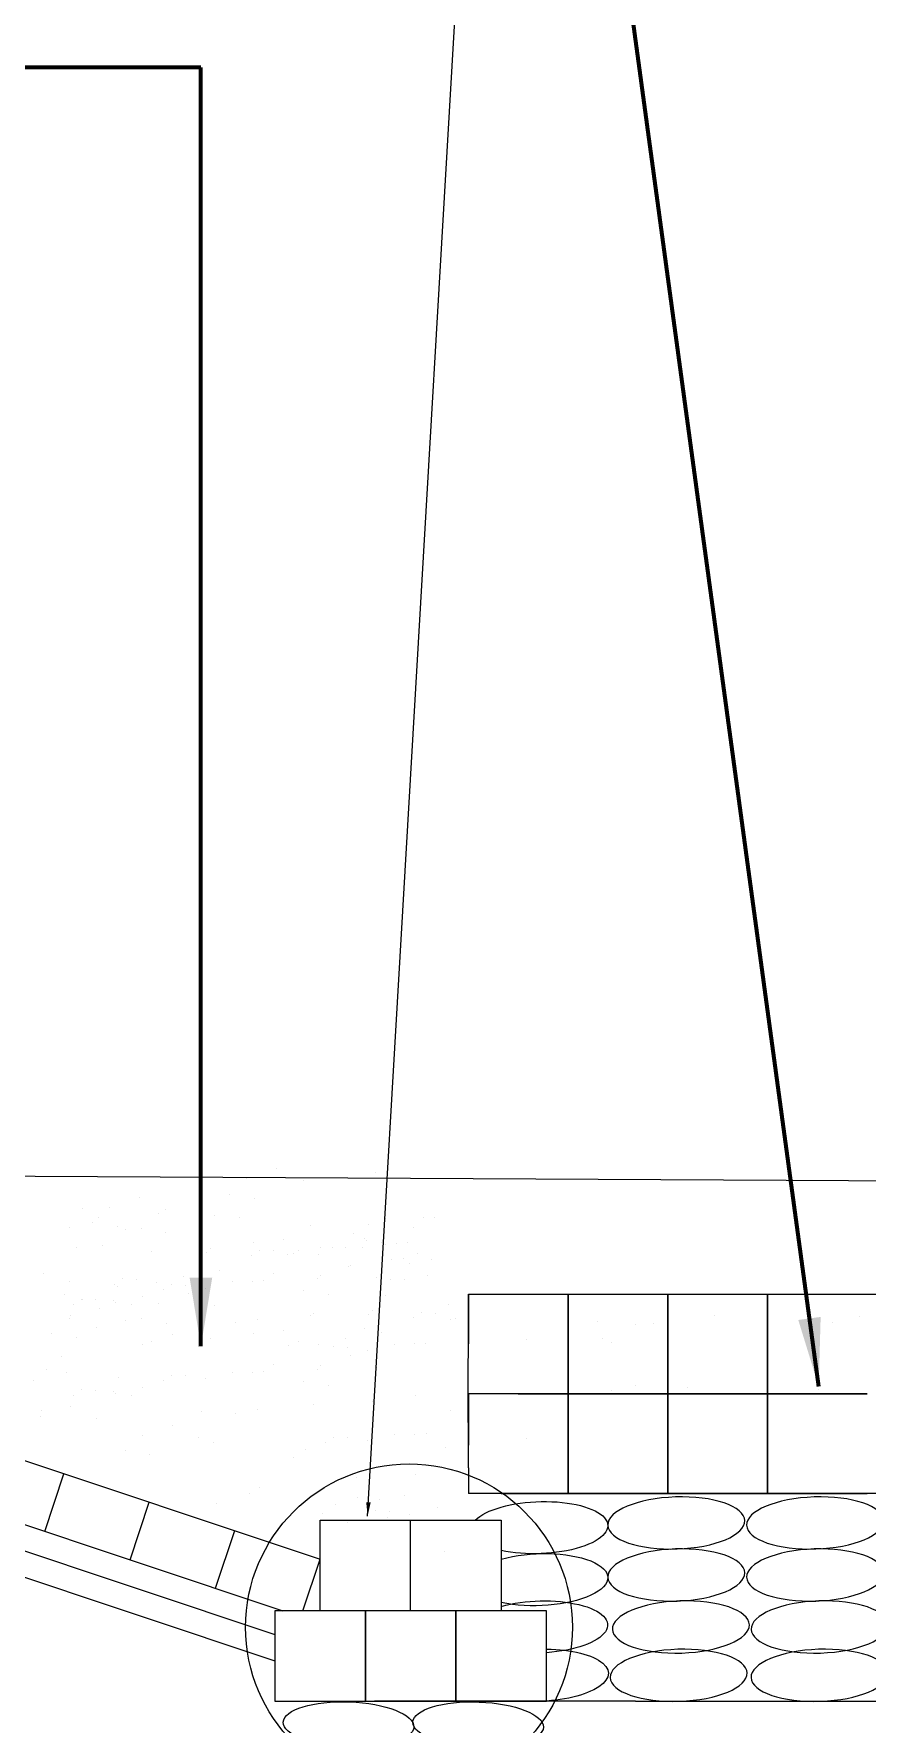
# Model space of a CAD drawing. Header units: inches. Extents: x -885 to 26362, y -28010 to 990.
# Drawn here: x 4407.92 to 4418.85, y -17633.47 to -17611.3 of the extents above; entities that cross this region are included whole.
import ezdxf

# ---------------------------------------------------------------- set-up
doc = ezdxf.new("R2010")
doc.units = ezdxf.units.IN
doc.header["$MEASUREMENT"] = 0
doc.layers.add('LINE', color=7, linetype='Continuous')
doc.styles.get("Standard").update_dxf_attribs({"font": 'arial.ttf'})
doc.dimstyles.get("Standard").update_dxf_attribs({"dimtxt": 0.18, "dimasz": 0.18, "dimexe": 0.18, "dimexo": 0.0625, "dimgap": 0.09, "dimtad": 0, "dimtih": 1, "dimtoh": 1, "dimdec": 4, "dimzin": 0, "dimdsep": 46, "dimtxsty": 'Standard', "dimcen": 0.09, "dimadec": 0, "dimazin": 0, "dimtfac": 1, "dimtdec": 4, "dimtofl": 0, "dimtmove": 0, "dimatfit": 3, "dimfxl": 1, "dimtolj": 1, "dimtzin": 0, "dimarcsym": 0})

msp = doc.modelspace()

# ---------------------------------------------------------------- linework, layer by layer
at = {"linetype": 'ByBlock', "lineweight": 20, "ltscale": 0.5}
for p, q in [((4413.618824, -17629.513377), (4413.621314, -17627.828398)), ((4413.618824, -17629.513377), (4413.621314, -17627.828398)), ((4413.620876, -17630.109764), (4413.622315, -17629.135817)), ((4413.620876, -17630.109764), (4413.622315, -17629.135817)), ((4415.813813, -17633.171047), (4416.677589, -17633.171047)), ((4415.813813, -17633.171047), (4416.677589, -17633.171047))]:
    msp.add_line(p, q, dxfattribs=at)
at = {"color": 0, "linetype": 'Continuous', "lineweight": 20, "ltscale": 0.5}
for p, q in [((4413.621314, -17627.828398), (4429.929548, -17627.828399)), ((4413.621314, -17627.828398), (4429.929548, -17627.828399)), ((4408.065405, -17630.942128), (4408.317937, -17630.185009)), ((4408.065405, -17630.942128), (4408.317937, -17630.185009)), ((4413.620876, -17630.109764), (4413.620876, -17630.443237)), ((4409.184781, -17631.315488), (4409.437313, -17630.558369)), ((4409.184781, -17631.315488), (4409.437313, -17630.558369)), ((4414.052065, -17630.443237), (4413.620876, -17630.443237)), ((4429.929548, -17630.44324), (4414.052065, -17630.443237)), ((4429.929548, -17630.44324), (4414.052065, -17630.443237)), ((4410.304157, -17631.688849), (4410.556689, -17630.931729)), ((4410.304157, -17631.688849), (4410.556689, -17630.931729)), ((4411.449936, -17631.983047), (4411.676065, -17631.30509)), ((4411.449936, -17631.983047), (4411.676065, -17631.30509))]:
    msp.add_line(p, q, dxfattribs=at)
at = {"linetype": 'ByBlock', "lineweight": 20, "ltscale": 0.5}
msp.add_lwpolyline([(4411.676065, -17631.983047), (4411.676065, -17630.795047), (4414.052065, -17630.795047), (4414.052065, -17631.983047), (4412.864065, -17631.983047), (4412.864065, -17630.795047)], dxfattribs=at)
msp.add_lwpolyline([(4411.676065, -17631.983047), (4411.676065, -17630.795047), (4414.052065, -17630.795047), (4414.052065, -17631.983047), (4412.864065, -17631.983047), (4412.864065, -17630.795047)], dxfattribs=at)
for points in [[(4411.082065, -17633.171047), (4412.270065, -17633.171047), (4412.270065, -17631.983047), (4411.082065, -17631.983047)], [(4411.082065, -17633.171047), (4412.270065, -17633.171047), (4412.270065, -17631.983047), (4411.082065, -17631.983047)], [(4412.270065, -17633.171047), (4413.458065, -17633.171047), (4413.458065, -17631.983047), (4412.270065, -17631.983047)], [(4412.270065, -17633.171047), (4413.458065, -17633.171047), (4413.458065, -17631.983047), (4412.270065, -17631.983047)], [(4413.458065, -17633.171047), (4414.646065, -17633.171047), (4414.646065, -17631.983047), (4413.458065, -17631.983047)], [(4413.458065, -17633.171047), (4414.646065, -17633.171047), (4414.646065, -17631.983047), (4413.458065, -17631.983047)]]:
    msp.add_lwpolyline(points, close=True, dxfattribs=at)
at = {"layer": 'LINE', "color": 7, "lineweight": 20, "ltscale": 0.5}
for p, q in [((4387.853764, -17623.35932), (4411.676065, -17631.30509)), ((4387.853764, -17623.35932), (4411.676065, -17631.30509)), ((4387.53409, -17624.093416), (4411.18808, -17631.983047)), ((4387.53409, -17624.093416), (4411.18808, -17631.983047)), ((4387.480783, -17624.421714), (4411.082065, -17632.293764)), ((4387.480783, -17624.421714), (4411.082065, -17632.293764)), ((4387.427475, -17624.750012), (4411.082065, -17632.639842)), ((4387.427475, -17624.750012), (4411.082065, -17632.639842)), ((4411.110607, -17626.185791), (4411.110607, -17626.185791)), ((4411.110607, -17626.185791), (4411.110607, -17626.185791)), ((4410.717894, -17626.316959), (4410.717894, -17626.316959)), ((4410.717894, -17626.316959), (4410.717894, -17626.316959)), ((4411.453762, -17626.344615), (4411.453762, -17626.344615)), ((4411.453762, -17626.344615), (4411.453762, -17626.344615)), ((4412.407829, -17626.232255), (4412.407829, -17626.232255)), ((4412.407829, -17626.232255), (4412.407829, -17626.232255)), ((4409.312191, -17626.559558), (4409.312191, -17626.559558)), ((4409.312191, -17626.559558), (4409.312191, -17626.559558)), ((4410.49155, -17626.518841), (4410.49155, -17626.518841)), ((4410.49155, -17626.518841), (4410.49155, -17626.518841)), ((4410.813951, -17626.5724), (4410.813951, -17626.5724)), ((4410.813951, -17626.5724), (4410.813951, -17626.5724)), ((4408.560342, -17626.706243), (4408.560342, -17626.706243)), ((4408.560342, -17626.706243), (4408.560342, -17626.706243)), ((4408.777159, -17626.829791), (4408.777159, -17626.829791)), ((4408.777159, -17626.829791), (4408.777159, -17626.829791)), ((4408.919479, -17626.690726), (4408.919479, -17626.690726)), ((4408.919479, -17626.690726), (4408.919479, -17626.690726)), ((4409.559917, -17626.76595), (4409.559917, -17626.76595)), ((4409.559917, -17626.76595), (4409.559917, -17626.76595)), ((4409.655347, -17626.718382), (4409.655347, -17626.718382)), ((4409.655347, -17626.718382), (4409.655347, -17626.718382)), ((4410.295784, -17626.793606), (4410.295784, -17626.793606)), ((4410.295784, -17626.793606), (4410.295784, -17626.793606)), ((4410.624018, -17626.819925), (4410.624018, -17626.819925)), ((4410.624018, -17626.819925), (4410.624018, -17626.819925)), ((4412.535055, -17626.835355), (4412.535055, -17626.835355)), ((4412.535055, -17626.835355), (4412.535055, -17626.835355)), ((4413.034912, -17626.829686), (4413.034912, -17626.829686)), ((4413.034912, -17626.829686), (4413.034912, -17626.829686)), ((4413.183341, -17626.823206), (4413.183341, -17626.823206)), ((4413.183341, -17626.823206), (4413.183341, -17626.823206)), ((4408.384446, -17626.960959), (4408.384446, -17626.960959)), ((4408.384446, -17626.960959), (4408.384446, -17626.960959)), ((4408.693135, -17626.892608), (4408.693135, -17626.892608)), ((4408.693135, -17626.892608), (4408.693135, -17626.892608)), ((4409.015535, -17626.946167), (4409.015535, -17626.946167)), ((4409.015535, -17626.946167), (4409.015535, -17626.946167)), ((4409.120314, -17626.988615), (4409.120314, -17626.988615)), ((4409.120314, -17626.988615), (4409.120314, -17626.988615)), ((4409.333573, -17626.967832), (4409.333573, -17626.967832)), ((4409.333573, -17626.967832), (4409.333573, -17626.967832)), ((4409.655973, -17627.021392), (4409.655973, -17627.021392)), ((4409.655973, -17627.021392), (4409.655973, -17627.021392)), ((4411.551909, -17626.927411), (4411.551909, -17626.927411)), ((4411.551909, -17626.927411), (4411.551909, -17626.927411)), ((4412.109551, -17627.029852), (4412.109551, -17627.029852)), ((4412.109551, -17627.029852), (4412.109551, -17627.029852)), ((4412.308627, -17626.91358), (4412.308627, -17626.91358)), ((4412.308627, -17626.91358), (4412.308627, -17626.91358)), ((4412.89969, -17626.954427), (4412.89969, -17626.954427)), ((4412.89969, -17626.954427), (4412.89969, -17626.954427)), ((4408.480503, -17627.216401), (4408.480503, -17627.216401)), ((4408.480503, -17627.216401), (4408.480503, -17627.216401)), ((4408.825603, -17627.193692), (4408.825603, -17627.193692)), ((4408.825603, -17627.193692), (4408.825603, -17627.193692)), ((4409.466041, -17627.268916), (4409.466041, -17627.268916)), ((4409.466041, -17627.268916), (4409.466041, -17627.268916)), ((4410.184041, -17627.284845), (4410.184041, -17627.284845)), ((4410.184041, -17627.284845), (4410.184041, -17627.284845)), ((4410.240852, -17627.228056), (4410.240852, -17627.228056)), ((4410.240852, -17627.228056), (4410.240852, -17627.228056)), ((4410.802378, -17627.152856), (4410.802378, -17627.152856)), ((4410.802378, -17627.152856), (4410.802378, -17627.152856)), ((4410.884626, -17627.254257), (4410.884626, -17627.254257)), ((4410.884626, -17627.254257), (4410.884626, -17627.254257)), ((4411.065201, -17627.261379), (4411.065201, -17627.261379)), ((4411.065201, -17627.261379), (4411.065201, -17627.261379)), ((4411.194919, -17627.115696), (4411.194919, -17627.115696)), ((4411.194919, -17627.115696), (4411.194919, -17627.115696)), ((4411.327712, -17627.30206), (4411.327712, -17627.30206)), ((4411.327712, -17627.30206), (4411.327712, -17627.30206)), ((4411.391372, -17627.263881), (4411.391372, -17627.263881)), ((4411.391372, -17627.263881), (4411.391372, -17627.263881)), ((4411.686142, -17627.219262), (4411.686142, -17627.219262)), ((4411.686142, -17627.219262), (4411.686142, -17627.219262)), ((4411.834571, -17627.212781), (4411.834571, -17627.212781)), ((4411.834571, -17627.212781), (4411.834571, -17627.212781)), ((4412.012313, -17627.221764), (4412.012313, -17627.221764)), ((4412.012313, -17627.221764), (4412.012313, -17627.221764)), ((4412.238399, -17627.221965), (4412.238399, -17627.221965)), ((4412.238399, -17627.221965), (4412.238399, -17627.221965)), ((4412.252972, -17627.094581), (4412.252972, -17627.094581)), ((4412.252972, -17627.094581), (4412.252972, -17627.094581)), ((4412.289924, -17627.127834), (4412.289924, -17627.127834)), ((4412.289924, -17627.127834), (4412.289924, -17627.127834)), ((4412.484268, -17627.149212), (4412.484268, -17627.149212)), ((4412.484268, -17627.149212), (4412.484268, -17627.149212)), ((4412.535156, -17627.182193), (4412.535156, -17627.182193)), ((4412.535156, -17627.182193), (4412.535156, -17627.182193)), ((4412.676979, -17627.16429), (4412.676979, -17627.16429)), ((4412.676979, -17627.16429), (4412.676979, -17627.16429)), ((4412.825408, -17627.157809), (4412.825408, -17627.157809)), ((4412.825408, -17627.157809), (4412.825408, -17627.157809)), ((4412.956354, -17627.30327), (4412.956354, -17627.30327)), ((4412.956354, -17627.30327), (4412.956354, -17627.30327)), ((4410.128386, -17627.465846), (4410.128386, -17627.465846)), ((4410.128386, -17627.465846), (4410.128386, -17627.465846)), ((4410.359682, -17627.520476), (4410.359682, -17627.520476)), ((4410.359682, -17627.520476), (4410.359682, -17627.520476)), ((4410.775104, -17627.325692), (4410.775104, -17627.325692)), ((4410.775104, -17627.325692), (4410.775104, -17627.325692)), ((4411.255253, -17627.31402), (4411.255253, -17627.31402)), ((4411.255253, -17627.31402), (4411.255253, -17627.31402)), ((4411.653883, -17627.304563), (4411.653883, -17627.304563)), ((4411.653883, -17627.304563), (4411.653883, -17627.304563)), ((4412.048466, -17627.46949), (4412.048466, -17627.46949)), ((4412.048466, -17627.46949), (4412.048466, -17627.46949)), ((4412.07814, -17627.451518), (4412.07814, -17627.451518)), ((4412.07814, -17627.451518), (4412.07814, -17627.451518)), ((4412.619251, -17627.37198), (4412.619251, -17627.37198)), ((4412.619251, -17627.37198), (4412.619251, -17627.37198)), ((4412.767679, -17627.3655), (4412.767679, -17627.3655)), ((4412.767679, -17627.3655), (4412.767679, -17627.3655)), ((4412.845213, -17627.425782), (4412.845213, -17627.425782)), ((4412.845213, -17627.425782), (4412.845213, -17627.425782)), ((4413.140141, -17627.378902), (4413.140141, -17627.378902)), ((4413.140141, -17627.378902), (4413.140141, -17627.378902)), ((4408.05356, -17627.557277), (4408.05356, -17627.557277)), ((4408.05356, -17627.557277), (4408.05356, -17627.557277)), ((4408.385626, -17627.658612), (4408.385626, -17627.658612)), ((4408.385626, -17627.658612), (4408.385626, -17627.658612)), ((4408.976688, -17627.699459), (4408.976688, -17627.699459)), ((4408.976688, -17627.699459), (4408.976688, -17627.699459)), ((4409.026063, -17627.733836), (4409.026063, -17627.733836)), ((4409.026063, -17627.733836), (4409.026063, -17627.733836)), ((4409.08621, -17627.628024), (4409.08621, -17627.628024)), ((4409.08621, -17627.628024), (4409.08621, -17627.628024)), ((4409.266786, -17627.635146), (4409.266786, -17627.635146)), ((4409.266786, -17627.635146), (4409.266786, -17627.635146)), ((4409.529297, -17627.675827), (4409.529297, -17627.675827)), ((4409.529297, -17627.675827), (4409.529297, -17627.675827)), ((4409.726648, -17627.703248), (4409.726648, -17627.703248)), ((4409.726648, -17627.703248), (4409.726648, -17627.703248)), ((4409.887727, -17627.593029), (4409.887727, -17627.593029)), ((4409.887727, -17627.593029), (4409.887727, -17627.593029)), ((4409.907223, -17627.71037), (4409.907223, -17627.71037)), ((4409.907223, -17627.71037), (4409.907223, -17627.71037)), ((4410.528164, -17627.668253), (4410.528164, -17627.668253)), ((4410.528164, -17627.668253), (4410.528164, -17627.668253)), ((4410.790798, -17627.663315), (4410.790798, -17627.663315)), ((4410.790798, -17627.663315), (4410.790798, -17627.663315)), ((4410.939227, -17627.656834), (4410.939227, -17627.656834)), ((4410.939227, -17627.656834), (4410.939227, -17627.656834)), ((4411.065321, -17627.561545), (4411.065321, -17627.561545)), ((4411.065321, -17627.561545), (4411.065321, -17627.561545)), ((4411.639812, -17627.626246), (4411.639812, -17627.626246)), ((4411.639812, -17627.626246), (4411.639812, -17627.626246)), ((4411.685428, -17627.582686), (4411.685428, -17627.582686)), ((4411.685428, -17627.582686), (4411.685428, -17627.582686)), ((4412.421295, -17627.610342), (4412.421295, -17627.610342)), ((4412.421295, -17627.610342), (4412.421295, -17627.610342)), ((4412.598421, -17627.637873), (4412.598421, -17627.637873)), ((4412.598421, -17627.637873), (4412.598421, -17627.637873)), ((4412.787484, -17627.633473), (4412.787484, -17627.633473)), ((4412.787484, -17627.633473), (4412.787484, -17627.633473)), ((4413.082412, -17627.586593), (4413.082412, -17627.586593)), ((4413.082412, -17627.586593), (4413.082412, -17627.586593)), ((4408.32997, -17627.839613), (4408.32997, -17627.839613)), ((4408.32997, -17627.839613), (4408.32997, -17627.839613)), ((4408.551178, -17627.898257), (4408.551178, -17627.898257)), ((4408.551178, -17627.898257), (4408.551178, -17627.898257)), ((4408.561267, -17627.894243), (4408.561267, -17627.894243)), ((4408.561267, -17627.894243), (4408.561267, -17627.894243)), ((4408.731753, -17627.905379), (4408.731753, -17627.905379)), ((4408.731753, -17627.905379), (4408.731753, -17627.905379)), ((4408.970408, -17627.914837), (4408.970408, -17627.914837)), ((4408.970408, -17627.914837), (4408.970408, -17627.914837)), ((4408.994264, -17627.946061), (4408.994264, -17627.946061)), ((4408.994264, -17627.946061), (4408.994264, -17627.946061)), ((4409.352694, -17627.863262), (4409.352694, -17627.863262)), ((4409.352694, -17627.863262), (4409.352694, -17627.863262)), ((4409.560841, -17627.95395), (4409.560841, -17627.95395)), ((4409.560841, -17627.95395), (4409.560841, -17627.95395)), ((4409.617126, -17627.774683), (4409.617126, -17627.774683)), ((4409.617126, -17627.774683), (4409.617126, -17627.774683)), ((4409.953554, -17627.822782), (4409.953554, -17627.822782)), ((4409.953554, -17627.822782), (4409.953554, -17627.822782)), ((4410.169734, -17627.751052), (4410.169734, -17627.751052)), ((4410.169734, -17627.751052), (4410.169734, -17627.751052)), ((4411.459083, -17627.784568), (4411.459083, -17627.784568)), ((4411.459083, -17627.784568), (4411.459083, -17627.784568)), ((4411.781484, -17627.838127), (4411.781484, -17627.838127)), ((4411.781484, -17627.838127), (4411.781484, -17627.838127)), ((4412.540692, -17627.845564), (4412.540692, -17627.845564)), ((4412.540692, -17627.845564), (4412.540692, -17627.845564)), ((4413.359645, -17627.961275), (4413.359645, -17627.961275)), ((4413.359645, -17627.961275), (4413.359645, -17627.961275)), ((4413.62039, -17627.947817), (4413.62039, -17628.241513)), ((4413.62039, -17627.947817), (4413.62039, -17628.241513)), ((4413.621314, -17627.828398), (4413.621314, -17628.482108)), ((4413.621314, -17627.828398), (4413.621314, -17628.482108)), ((4414.928734, -17627.828398), (4414.928734, -17628.482108)), ((4414.928734, -17628.482108), (4414.928734, -17627.828398)), ((4414.928734, -17627.828398), (4414.928734, -17628.482108)), ((4414.928734, -17628.482108), (4414.928734, -17627.828398)), ((4416.236153, -17627.828398), (4416.236153, -17628.482108)), ((4416.236153, -17628.482108), (4416.236153, -17627.828398)), ((4416.236153, -17627.828398), (4416.236153, -17628.482108)), ((4416.236153, -17628.482108), (4416.236153, -17627.828398)), ((4417.543572, -17627.828398), (4417.543572, -17628.482108)), ((4417.543572, -17628.482108), (4417.543572, -17627.828398)), ((4417.543572, -17627.828398), (4417.543572, -17628.482108)), ((4417.543572, -17628.482108), (4417.543572, -17627.828398)), ((4408.385371, -17628.148959), (4408.385371, -17628.148959)), ((4408.385371, -17628.148959), (4408.385371, -17628.148959)), ((4408.403392, -17628.111433), (4408.403392, -17628.111433)), ((4408.403392, -17628.111433), (4408.403392, -17628.111433)), ((4408.441656, -17627.969692), (4408.441656, -17627.969692)), ((4408.441656, -17627.969692), (4408.441656, -17627.969692)), ((4408.778084, -17628.017791), (4408.778084, -17628.017791)), ((4408.778084, -17628.017791), (4408.778084, -17628.017791)), ((4409.121239, -17628.176615), (4409.121239, -17628.176615)), ((4409.121239, -17628.176615), (4409.121239, -17628.176615)), ((4409.201705, -17627.969467), (4409.201705, -17627.969467)), ((4409.201705, -17627.969467), (4409.201705, -17627.969467)), ((4409.334497, -17628.155832), (4409.334497, -17628.155832)), ((4409.334497, -17628.155832), (4409.334497, -17628.155832)), ((4410.114802, -17628.185502), (4410.114802, -17628.185502)), ((4410.114802, -17628.185502), (4410.114802, -17628.185502)), ((4410.296709, -17627.981606), (4410.296709, -17627.981606)), ((4410.296709, -17627.981606), (4410.296709, -17627.981606)), ((4410.859588, -17628.161589), (4410.859588, -17628.161589)), ((4410.859588, -17628.161589), (4410.859588, -17628.161589)), ((4411.552834, -17628.115411), (4411.552834, -17628.115411)), ((4411.552834, -17628.115411), (4411.552834, -17628.115411)), ((4411.591552, -17628.085652), (4411.591552, -17628.085652)), ((4411.591552, -17628.085652), (4411.591552, -17628.085652)), ((4412.309552, -17628.10158), (4412.309552, -17628.10158)), ((4412.309552, -17628.10158), (4412.309552, -17628.10158)), ((4412.366363, -17628.044792), (4412.366363, -17628.044792)), ((4412.366363, -17628.044792), (4412.366363, -17628.044792)), ((4412.900614, -17628.142427), (4412.900614, -17628.142427)), ((4412.900614, -17628.142427), (4412.900614, -17628.142427)), ((4413.010136, -17628.070992), (4413.010136, -17628.070992)), ((4413.010136, -17628.070992), (4413.010136, -17628.070992)), ((4413.190712, -17628.078114), (4413.190712, -17628.078114)), ((4413.190712, -17628.078114), (4413.190712, -17628.078114)), ((4413.380764, -17628.165965), (4413.380764, -17628.165965)), ((4413.380764, -17628.165965), (4413.380764, -17628.165965)), ((4413.453223, -17628.154006), (4413.453223, -17628.154006)), ((4413.453223, -17628.154006), (4413.453223, -17628.154006)), ((4413.62039, -17627.97126), (4413.62039, -17628.62497)), ((4413.62039, -17627.97126), (4413.62039, -17628.62497)), ((4415.316055, -17628.185178), (4415.316055, -17628.185178)), ((4415.316055, -17628.185178), (4415.316055, -17628.185178)), ((4416.854155, -17628.108667), (4416.854155, -17628.108667)), ((4416.854155, -17628.108667), (4416.854155, -17628.108667)), ((4418.128501, -17628.160397), (4418.128501, -17628.160397)), ((4418.128501, -17628.160397), (4418.128501, -17628.160397)), ((4418.749442, -17628.11828), (4418.749442, -17628.11828)), ((4418.749442, -17628.11828), (4418.749442, -17628.11828)), ((4408.159027, -17628.350841), (4408.159027, -17628.350841)), ((4408.159027, -17628.350841), (4408.159027, -17628.350841)), ((4408.481427, -17628.404401), (4408.481427, -17628.404401)), ((4408.481427, -17628.404401), (4408.481427, -17628.404401)), ((4408.746547, -17628.270257), (4408.746547, -17628.270257)), ((4408.746547, -17628.270257), (4408.746547, -17628.270257)), ((4409.656898, -17628.209392), (4409.656898, -17628.209392)), ((4409.656898, -17628.209392), (4409.656898, -17628.209392)), ((4409.738119, -17628.360611), (4409.738119, -17628.360611)), ((4409.738119, -17628.360611), (4409.738119, -17628.360611)), ((4410.569688, -17628.207466), (4410.569688, -17628.207466)), ((4410.569688, -17628.207466), (4410.569688, -17628.207466)), ((4410.803303, -17628.340856), (4410.803303, -17628.340856)), ((4410.803303, -17628.340856), (4410.803303, -17628.340856)), ((4411.195844, -17628.303696), (4411.195844, -17628.303696)), ((4411.195844, -17628.303696), (4411.195844, -17628.303696)), ((4412.013238, -17628.409764), (4412.013238, -17628.409764)), ((4412.013238, -17628.409764), (4412.013238, -17628.409764)), ((4412.253897, -17628.282581), (4412.253897, -17628.282581)), ((4412.253897, -17628.282581), (4412.253897, -17628.282581)), ((4412.485193, -17628.337212), (4412.485193, -17628.337212)), ((4412.485193, -17628.337212), (4412.485193, -17628.337212)), ((4415.384184, -17628.412849), (4415.384184, -17628.412849)), ((4415.384184, -17628.412849), (4415.384184, -17628.412849)), ((4415.815144, -17628.222923), (4415.815144, -17628.222923)), ((4415.815144, -17628.222923), (4415.815144, -17628.222923)), ((4416.051922, -17628.212834), (4416.051922, -17628.212834)), ((4416.051922, -17628.212834), (4416.051922, -17628.212834)), ((4416.236476, -17628.191386), (4416.236476, -17628.191386)), ((4416.236476, -17628.191386), (4416.236476, -17628.191386)), ((4418.391012, -17628.201078), (4418.391012, -17628.201078)), ((4418.391012, -17628.201078), (4418.391012, -17628.201078)), ((4409.345407, -17628.491779), (4409.345407, -17628.491779)), ((4409.345407, -17628.491779), (4409.345407, -17628.491779)), ((4409.466966, -17628.456916), (4409.466966, -17628.456916)), ((4409.466966, -17628.456916), (4409.466966, -17628.456916)), ((4410.081275, -17628.519435), (4410.081275, -17628.519435)), ((4410.081275, -17628.519435), (4410.081275, -17628.519435)), ((4410.241777, -17628.416056), (4410.241777, -17628.416056)), ((4410.241777, -17628.416056), (4410.241777, -17628.416056)), ((4411.256178, -17628.50202), (4411.256178, -17628.50202)), ((4411.256178, -17628.50202), (4411.256178, -17628.50202)), ((4411.392296, -17628.451881), (4411.392296, -17628.451881)), ((4411.392296, -17628.451881), (4411.392296, -17628.451881)), ((4411.654808, -17628.492563), (4411.654808, -17628.492563)), ((4411.654808, -17628.492563), (4411.654808, -17628.492563)), ((4411.852159, -17628.519983), (4411.852159, -17628.519983)), ((4411.852159, -17628.519983), (4411.852159, -17628.519983)), ((4412.032734, -17628.527106), (4412.032734, -17628.527106)), ((4412.032734, -17628.527106), (4412.032734, -17628.527106)), ((4412.295245, -17628.567787), (4412.295245, -17628.567787)), ((4412.295245, -17628.567787), (4412.295245, -17628.567787)), ((4412.653675, -17628.484988), (4412.653675, -17628.484988)), ((4412.653675, -17628.484988), (4412.653675, -17628.484988)), ((4412.916309, -17628.48005), (4412.916309, -17628.48005)), ((4412.916309, -17628.48005), (4412.916309, -17628.48005)), ((4413.064738, -17628.47357), (4413.064738, -17628.47357)), ((4413.064738, -17628.47357), (4413.064738, -17628.47357)), ((4414.380327, -17628.418665), (4414.380327, -17628.418665)), ((4414.380327, -17628.418665), (4414.380327, -17628.418665)), ((4414.928734, -17628.482108), (4414.928734, -17629.135817)), ((4414.928734, -17629.135817), (4414.928734, -17628.482108)), ((4414.928734, -17628.482108), (4414.928734, -17629.135817)), ((4414.928734, -17629.135817), (4414.928734, -17628.482108)), ((4415.496037, -17628.470183), (4415.496037, -17628.470183)), ((4415.496037, -17628.470183), (4415.496037, -17628.470183)), ((4416.236153, -17628.482108), (4416.236153, -17629.135817)), ((4416.236153, -17629.135817), (4416.236153, -17628.482108)), ((4416.236153, -17628.482108), (4416.236153, -17629.135817)), ((4416.236153, -17629.135817), (4416.236153, -17628.482108)), ((4417.543572, -17628.482108), (4417.543572, -17629.135818)), ((4417.543572, -17629.135818), (4417.543572, -17628.482108)), ((4417.543572, -17628.482108), (4417.543572, -17629.135818)), ((4417.543572, -17629.135818), (4417.543572, -17628.482108)), ((4408.091338, -17628.816406), (4408.091338, -17628.816406)), ((4408.091338, -17628.816406), (4408.091338, -17628.816406)), ((4408.291495, -17628.651925), (4408.291495, -17628.651925)), ((4408.291495, -17628.651925), (4408.291495, -17628.651925)), ((4410.529089, -17628.856253), (4410.529089, -17628.856253)), ((4410.529089, -17628.856253), (4410.529089, -17628.856253)), ((4410.791723, -17628.851315), (4410.791723, -17628.851315)), ((4410.791723, -17628.851315), (4410.791723, -17628.851315)), ((4410.940152, -17628.844834), (4410.940152, -17628.844834)), ((4410.940152, -17628.844834), (4410.940152, -17628.844834)), ((4411.066245, -17628.749545), (4411.066245, -17628.749545)), ((4411.066245, -17628.749545), (4411.066245, -17628.749545)), ((4411.640737, -17628.814246), (4411.640737, -17628.814246)), ((4411.640737, -17628.814246), (4411.640737, -17628.814246)), ((4411.686352, -17628.770686), (4411.686352, -17628.770686)), ((4411.686352, -17628.770686), (4411.686352, -17628.770686)), ((4412.079065, -17628.639518), (4412.079065, -17628.639518)), ((4412.079065, -17628.639518), (4412.079065, -17628.639518)), ((4412.42222, -17628.798342), (4412.42222, -17628.798342)), ((4412.42222, -17628.798342), (4412.42222, -17628.798342)), ((4407.923317, -17628.968291), (4407.923317, -17628.968291)), ((4407.923317, -17628.968291), (4407.923317, -17628.968291)), ((4408.353849, -17628.857088), (4408.353849, -17628.857088)), ((4408.353849, -17628.857088), (4408.353849, -17628.857088)), ((4409.026988, -17628.921836), (4409.026988, -17628.921836)), ((4409.026988, -17628.921836), (4409.026988, -17628.921836)), ((4409.353619, -17629.051262), (4409.353619, -17629.051262)), ((4409.353619, -17629.051262), (4409.353619, -17629.051262)), ((4409.618051, -17628.962683), (4409.618051, -17628.962683)), ((4409.618051, -17628.962683), (4409.618051, -17628.962683)), ((4409.727573, -17628.891248), (4409.727573, -17628.891248)), ((4409.727573, -17628.891248), (4409.727573, -17628.891248)), ((4409.908148, -17628.89837), (4409.908148, -17628.89837)), ((4409.908148, -17628.89837), (4409.908148, -17628.89837)), ((4410.170659, -17628.939052), (4410.170659, -17628.939052)), ((4410.170659, -17628.939052), (4410.170659, -17628.939052)), ((4411.460008, -17628.972568), (4411.460008, -17628.972568)), ((4411.460008, -17628.972568), (4411.460008, -17628.972568)), ((4411.782409, -17629.026127), (4411.782409, -17629.026127)), ((4411.782409, -17629.026127), (4411.782409, -17629.026127)), ((4415.815144, -17629.029706), (4415.815144, -17629.029706)), ((4415.815144, -17629.029706), (4415.815144, -17629.029706)), ((4416.492416, -17629.052941), (4416.492416, -17629.052941)), ((4416.492416, -17629.052941), (4416.492416, -17629.052941)), ((4418.215335, -17629.075877), (4418.215335, -17629.075877)), ((4418.215335, -17629.075877), (4418.215335, -17629.075877)), ((4408.404316, -17629.299433), (4408.404316, -17629.299433)), ((4408.404316, -17629.299433), (4408.404316, -17629.299433)), ((4408.442581, -17629.157692), (4408.442581, -17629.157692)), ((4408.442581, -17629.157692), (4408.442581, -17629.157692)), ((4408.552103, -17629.086257), (4408.552103, -17629.086257)), ((4408.552103, -17629.086257), (4408.552103, -17629.086257)), ((4408.732678, -17629.093379), (4408.732678, -17629.093379)), ((4408.732678, -17629.093379), (4408.732678, -17629.093379)), ((4408.971333, -17629.102837), (4408.971333, -17629.102837)), ((4408.971333, -17629.102837), (4408.971333, -17629.102837)), ((4408.995189, -17629.134061), (4408.995189, -17629.134061)), ((4408.995189, -17629.134061), (4408.995189, -17629.134061)), ((4409.20263, -17629.157467), (4409.20263, -17629.157467)), ((4409.20263, -17629.157467), (4409.20263, -17629.157467)), ((4411.592476, -17629.273652), (4411.592476, -17629.273652)), ((4411.592476, -17629.273652), (4411.592476, -17629.273652)), ((4412.367288, -17629.232792), (4412.367288, -17629.232792)), ((4412.367288, -17629.232792), (4412.367288, -17629.232792)), ((4412.928814, -17629.157592), (4412.928814, -17629.157592)), ((4412.928814, -17629.157592), (4412.928814, -17629.157592)), ((4413.621314, -17629.135817), (4413.621314, -17629.429513)), ((4414.275024, -17629.135817), (4413.621314, -17629.135817)), ((4413.621314, -17629.135817), (4413.621314, -17629.429513)), ((4414.275024, -17629.135817), (4413.621314, -17629.135817)), ((4413.621314, -17629.15926), (4413.621314, -17629.81297)), ((4413.621314, -17629.15926), (4413.621314, -17629.81297)), ((4414.928734, -17629.135817), (4414.275024, -17629.135817)), ((4414.275024, -17629.135817), (4414.928734, -17629.135817)), ((4414.928734, -17629.135817), (4414.275024, -17629.135817)), ((4414.275024, -17629.135817), (4414.928734, -17629.135817)), ((4414.928734, -17629.135817), (4414.928734, -17629.789527)), ((4415.582443, -17629.135817), (4414.928734, -17629.135817)), ((4414.928734, -17629.789527), (4414.928734, -17629.135817)), ((4414.928734, -17629.135817), (4415.582443, -17629.135817)), ((4414.928734, -17629.135817), (4414.928734, -17629.789527)), ((4415.582443, -17629.135817), (4414.928734, -17629.135817)), ((4414.928734, -17629.789527), (4414.928734, -17629.135817)), ((4414.928734, -17629.135817), (4415.582443, -17629.135817)), ((4415.496037, -17629.10045), (4415.496037, -17629.10045)), ((4415.496037, -17629.10045), (4415.496037, -17629.10045)), ((4416.236153, -17629.135817), (4415.582443, -17629.135817)), ((4415.582443, -17629.135817), (4416.236153, -17629.135817)), ((4416.236153, -17629.135817), (4415.582443, -17629.135817)), ((4415.582443, -17629.135817), (4416.236153, -17629.135817)), ((4416.236153, -17629.135817), (4416.236153, -17629.789527)), ((4416.889863, -17629.135817), (4416.236153, -17629.135817)), ((4416.236153, -17629.789527), (4416.236153, -17629.135817)), ((4416.236153, -17629.135817), (4416.889862, -17629.135817)), ((4416.236153, -17629.135817), (4416.236153, -17629.789527)), ((4416.889863, -17629.135817), (4416.236153, -17629.135817)), ((4416.236153, -17629.789527), (4416.236153, -17629.135817)), ((4416.236153, -17629.135817), (4416.889862, -17629.135817)), ((4416.419595, -17629.137478), (4416.419595, -17629.137478)), ((4416.419595, -17629.137478), (4416.419595, -17629.137478)), ((4416.658311, -17629.132353), (4416.658311, -17629.132353)), ((4416.658311, -17629.132353), (4416.658311, -17629.132353)), ((4416.889862, -17629.135818), (4417.543572, -17629.135818)), ((4416.889862, -17629.135818), (4417.543572, -17629.135818)), ((4417.543572, -17629.135818), (4416.889863, -17629.135818)), ((4417.543572, -17629.135818), (4416.889863, -17629.135818)), ((4417.543572, -17629.135818), (4417.543572, -17629.789527)), ((4418.197282, -17629.135818), (4417.543572, -17629.135818)), ((4417.543572, -17629.789527), (4417.543572, -17629.135818)), ((4417.543572, -17629.135818), (4418.197282, -17629.135818)), ((4417.543572, -17629.135818), (4417.543572, -17629.789527)), ((4418.197282, -17629.135818), (4417.543572, -17629.135818)), ((4417.543572, -17629.789527), (4417.543572, -17629.135818)), ((4417.543572, -17629.135818), (4418.197282, -17629.135818)), ((4418.850991, -17629.135818), (4418.197282, -17629.135818)), ((4418.197282, -17629.135818), (4418.850991, -17629.135818)), ((4418.850991, -17629.135818), (4418.197282, -17629.135818)), ((4418.197282, -17629.135818), (4418.850991, -17629.135818)), ((4408.011604, -17629.430601), (4408.011604, -17629.430601)), ((4408.011604, -17629.430601), (4408.011604, -17629.430601)), ((4408.027159, -17629.352476), (4408.027159, -17629.352476)), ((4408.027159, -17629.352476), (4408.027159, -17629.352476)), ((4408.747472, -17629.458257), (4408.747472, -17629.458257)), ((4408.747472, -17629.458257), (4408.747472, -17629.458257)), ((4410.115727, -17629.373502), (4410.115727, -17629.373502)), ((4410.115727, -17629.373502), (4410.115727, -17629.373502)), ((4410.570613, -17629.395466), (4410.570613, -17629.395466)), ((4410.570613, -17629.395466), (4410.570613, -17629.395466)), ((4410.860512, -17629.349589), (4410.860512, -17629.349589)), ((4410.860512, -17629.349589), (4410.860512, -17629.349589)), ((4413.381689, -17629.353965), (4413.381689, -17629.353965)), ((4413.381689, -17629.353965), (4413.381689, -17629.353965)), ((4409.346332, -17629.679779), (4409.346332, -17629.679779)), ((4409.346332, -17629.679779), (4409.346332, -17629.679779)), ((4409.739044, -17629.548611), (4409.739044, -17629.548611)), ((4409.739044, -17629.548611), (4409.739044, -17629.548611)), ((4410.0822, -17629.707435), (4410.0822, -17629.707435)), ((4410.0822, -17629.707435), (4410.0822, -17629.707435)), ((4411.853084, -17629.707983), (4411.853084, -17629.707983)), ((4411.853084, -17629.707983), (4411.853084, -17629.707983)), ((4412.033659, -17629.715106), (4412.033659, -17629.715106)), ((4412.033659, -17629.715106), (4412.033659, -17629.715106)), ((4412.6546, -17629.672988), (4412.6546, -17629.672988)), ((4412.6546, -17629.672988), (4412.6546, -17629.672988)), ((4412.917234, -17629.66805), (4412.917234, -17629.66805)), ((4412.917234, -17629.66805), (4412.917234, -17629.66805)), ((4413.065663, -17629.66157), (4413.065663, -17629.66157)), ((4413.065663, -17629.66157), (4413.065663, -17629.66157)), ((4414.380327, -17629.726085), (4414.380327, -17629.726085)), ((4414.380327, -17629.726085), (4414.380327, -17629.726085)), ((4409.119988, -17629.881661), (4409.119988, -17629.881661)), ((4409.119988, -17629.881661), (4409.119988, -17629.881661)), ((4409.442388, -17629.93522), (4409.442388, -17629.93522)), ((4409.442388, -17629.93522), (4409.442388, -17629.93522)), ((4410.273957, -17629.782075), (4410.273957, -17629.782075)), ((4410.273957, -17629.782075), (4410.273957, -17629.782075)), ((4411.47913, -17629.867997), (4411.47913, -17629.867997)), ((4411.47913, -17629.867997), (4411.47913, -17629.867997)), ((4411.743562, -17629.779419), (4411.743562, -17629.779419)), ((4411.743562, -17629.779419), (4411.743562, -17629.779419)), ((4412.29617, -17629.755787), (4412.29617, -17629.755787)), ((4412.29617, -17629.755787), (4412.29617, -17629.755787)), ((4413.321355, -17629.840923), (4413.321355, -17629.840923)), ((4413.321355, -17629.840923), (4413.321355, -17629.840923)), ((4413.61768, -17629.868352), (4413.61768, -17629.868352)), ((4413.61768, -17629.868352), (4413.61768, -17629.868352)), ((4414.928734, -17629.789527), (4414.928734, -17630.443237)), ((4414.928734, -17630.443237), (4414.928734, -17629.789527)), ((4414.928734, -17629.789527), (4414.928734, -17630.443237)), ((4414.928734, -17630.443237), (4414.928734, -17629.789527)), ((4416.236153, -17629.789527), (4416.236153, -17630.443237)), ((4416.236153, -17630.443237), (4416.236153, -17629.789527)), ((4416.236153, -17629.789527), (4416.236153, -17630.443237)), ((4416.236153, -17630.443237), (4416.236153, -17629.789527)), ((4417.543572, -17629.789527), (4417.543572, -17630.443237)), ((4417.543572, -17630.443237), (4417.543572, -17629.789527)), ((4417.543572, -17629.789527), (4417.543572, -17630.443237)), ((4417.543572, -17630.443237), (4417.543572, -17629.789527)), ((4411.32814, -17629.974203), (4411.32814, -17629.974203)), ((4411.32814, -17629.974203), (4411.32814, -17629.974203)), ((4410.888712, -17630.364753), (4410.888712, -17630.364753)), ((4410.888712, -17630.364753), (4410.888712, -17630.364753)), ((4412.14923, -17630.234401), (4412.14923, -17630.234401)), ((4412.14923, -17630.234401), (4412.14923, -17630.234401)), ((4412.924041, -17630.193541), (4412.924041, -17630.193541)), ((4412.924041, -17630.193541), (4412.924041, -17630.193541)), ((4410.314579, -17630.582082), (4410.314579, -17630.582082)), ((4410.314579, -17630.582082), (4410.314579, -17630.582082)), ((4410.746318, -17630.446299), (4410.746318, -17630.446299)), ((4410.746318, -17630.446299), (4410.746318, -17630.446299)), ((4411.879259, -17630.594517), (4411.879259, -17630.594517)), ((4411.879259, -17630.594517), (4411.879259, -17630.594517)), ((4412.170134, -17630.49708), (4412.170134, -17630.49708)), ((4412.170134, -17630.49708), (4412.170134, -17630.49708)), ((4412.449344, -17630.524775), (4412.449344, -17630.524775)), ((4412.449344, -17630.524775), (4412.449344, -17630.524775)), ((4412.778003, -17630.471085), (4412.778003, -17630.471085)), ((4412.778003, -17630.471085), (4412.778003, -17630.471085)), ((4414.052065, -17630.443237), (4417.543572, -17630.443237)), ((4414.052065, -17630.443237), (4417.543572, -17630.443237)), ((4414.275024, -17630.443237), (4414.928734, -17630.443237)), ((4414.275024, -17630.443237), (4414.928734, -17630.443237)), ((4414.928734, -17630.443237), (4415.582443, -17630.443237)), ((4414.928734, -17630.443237), (4415.582443, -17630.443237)), ((4415.582443, -17630.443237), (4416.236153, -17630.443237)), ((4415.582443, -17630.443237), (4416.236153, -17630.443237)), ((4416.236153, -17630.443237), (4416.889862, -17630.443237)), ((4416.236153, -17630.443237), (4416.889862, -17630.443237)), ((4416.889862, -17630.443237), (4417.543572, -17630.443237)), ((4416.889862, -17630.443237), (4417.543572, -17630.443237)), ((4417.543572, -17630.443237), (4418.197282, -17630.443237)), ((4417.543572, -17630.443237), (4418.197282, -17630.443237)), ((4418.197282, -17630.443237), (4418.850991, -17630.443237)), ((4418.197282, -17630.443237), (4418.850991, -17630.443237)), ((4411.71317, -17630.711343), (4411.71317, -17630.711343)), ((4411.71317, -17630.711343), (4411.71317, -17630.711343)), ((4412.035883, -17630.828747), (4412.035883, -17630.828747)), ((4412.035883, -17630.828747), (4412.035883, -17630.828747)), ((4412.300315, -17630.740168), (4412.300315, -17630.740168)), ((4412.300315, -17630.740168), (4412.300315, -17630.740168)), ((4412.409837, -17630.668733), (4412.409837, -17630.668733)), ((4412.409837, -17630.668733), (4412.409837, -17630.668733)), ((4412.554143, -17630.765345), (4412.554143, -17630.765345)), ((4412.554143, -17630.765345), (4412.554143, -17630.765345)), ((4412.590412, -17630.675855), (4412.590412, -17630.675855)), ((4412.590412, -17630.675855), (4412.590412, -17630.675855)), ((4412.852923, -17630.716536), (4412.852923, -17630.716536)), ((4412.852923, -17630.716536), (4412.852923, -17630.716536)), ((4413.211353, -17630.633738), (4413.211353, -17630.633738)), ((4413.211353, -17630.633738), (4413.211353, -17630.633738)), ((4413.301637, -17631.200321), (4413.301637, -17631.200321)), ((4413.301637, -17631.200321), (4413.301637, -17631.200321)), ((4415.813813, -17633.171047), (4412.391161, -17633.171047)), ((4415.813813, -17633.171047), (4412.391161, -17633.171047)), ((4416.677589, -17633.171047), (4429.929548, -17633.171047)), ((4416.677589, -17633.171047), (4429.929548, -17633.171047))]:
    msp.add_line(p, q, dxfattribs=at)
msp.add_lwpolyline([(4436.662685, -17626.43791), (4396.445493, -17626.225034)], dxfattribs=at)
msp.add_lwpolyline([(4436.662685, -17626.43791), (4396.445493, -17626.225034)], dxfattribs=at)
msp.add_circle((4412.843106, -17632.199164), 2.142748, dxfattribs=at)
msp.add_circle((4412.843106, -17632.199164), 2.142748, dxfattribs=at)
at = {"layer": 'LINE', "color": 7, "lineweight": 20, "ltscale": 0.5, "extrusion": (0, 0, -1)}
for centre, start_param, end_param in [((4414.550915, -17630.892714), 0.37839933, 5.31396663), ((4414.550915, -17630.892714), 0.37839933, 5.31396663), ((4414.550915, -17631.575099), 0.99504108, 5.31396663), ((4414.550915, -17631.575099), 0.99504108, 5.31396663), ((4414.549148, -17632.196211), 0.997403949, 4.617215797), ((4414.549148, -17632.196211), 0.997403949, 4.617215797), ((4414.558309, -17632.829855), 1.681541046, 4.890937013), ((4414.558309, -17632.829855), 1.681541046, 4.890937013)]:
    msp.add_ellipse(centre, major_axis=(-0.898346, -0.030541), ratio=0.379800122, start_param=start_param, end_param=end_param, dxfattribs=at)
for centre in [(4416.347608, -17630.831633), (4416.347608, -17630.831633), (4418.167755, -17630.831633), (4418.167755, -17630.831633), (4416.347608, -17631.514017), (4416.347608, -17631.514017), (4418.167755, -17631.514017), (4418.167755, -17631.514017), (4416.407946, -17632.196211), (4416.407946, -17632.196211), (4418.228093, -17632.196211), (4418.228093, -17632.196211), (4416.378472, -17632.829855), (4416.378472, -17632.829855), (4418.226202, -17632.829855), (4418.226202, -17632.829855)]:
    msp.add_ellipse(centre, major_axis=(-0.898346, -0.030541), ratio=0.379800122, dxfattribs=at)
at = {"layer": 'LINE', "color": 7, "lineweight": 20, "ltscale": 0.5}
for centre in [(4412.05038, -17633.475506), (4413.74967, -17633.47701)]:
    msp.add_ellipse(centre, major_axis=(-0.855829, 0.032565), ratio=0.347100484, dxfattribs=at)

# ---------------------------------------------------------------- leaders
at = {"linetype": 'ByBlock', "lineweight": 20, "ltscale": 0.5}
msp.add_leader([(4412.300315, -17630.740168), (4414.145888, -17599.091112)], dimstyle='Standard', override={"dimgap": 0.09, "dimtad": 0, "dimfxl": 700, "dimfxlon": 1}, dxfattribs=at)
msp.add_leader([(4412.300315, -17630.740168), (4414.145888, -17599.091112)], dimstyle='Standard', override={"dimgap": 0.09, "dimtad": 0, "dimfxl": 700, "dimfxlon": 1}, dxfattribs=at)
at = {"layer": 'LINE', "color": 7, "lineweight": 20, "ltscale": 0.5}
for points in [[(4418.215335, -17629.040667), (4414.145888, -17599.091112), (4415.942454, -17599.091112)], [(4418.215335, -17629.040667), (4414.145888, -17599.091112), (4415.942454, -17599.091112)], [(4410.114068, -17628.514166), (4410.114068, -17611.740487), (4405.332272, -17611.740487)], [(4410.114068, -17628.514166), (4410.114068, -17611.740487), (4405.332272, -17611.740487)]]:
    msp.add_leader(points, dimstyle='Standard', override={"dimtxt": 1.2, "dimasz": 0.9, "dimclrd": 7, "dimclre": 7, "dimclrt": 7, "dimlwd": 65535, "dimlwe": 65535}, dxfattribs=at)

doc.saveas('drawing.dxf')
